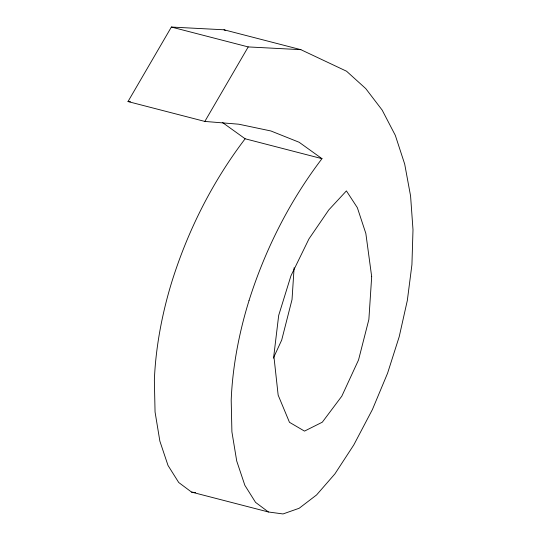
<?xml version="1.0" encoding="UTF-8"?>
<svg xmlns="http://www.w3.org/2000/svg" width="541" height="541" viewBox="0 0 541 541"><rect width="100%" height="100%" fill="white"/><g stroke="black" fill="none" stroke-linecap="round" stroke-linejoin="round"><path stroke-width="0.81" d="M294.115 267.694L292.025 299.579L281.699 340.059L273.333 358.176M249.009 300.634C265.117 249.624 289.53 201.232 321.99 158.662L299.146 142.263L270.892 130.969L238.831 124.214L204.843 121.427L128.001 101.552L171.375 27.05L224.021 29.789L300.87 49.671L346.551 71.216L365.73 88.568L382.156 110.073L395.322 135.372L404.695 164.099L410.585 196.038L412.999 229.749L411.924 264.718L407.339 300.411L399.224 336.644L387.579 373.216L372.424 409.51L353.794 444.925L334.92 473.869L316.573 494.954L299.139 508.276L283.017 513.95L268.417 511.982L191.568 492.1L178.719 482.498L168.014 465.449L159.865 441.131L155.057 411.972L154.361 380.384A163.693 63.696 -75.5 0 1 172.166 280.759C188.261 229.749 212.687 181.357 245.147 138.78L321.99 158.662M204.843 121.427L248.218 46.925L300.87 49.671M128.001 101.552L130.489 101.755M191.568 492.1L195.626 492.648M171.375 27.05L248.218 46.925M224.021 29.789L225.543 30.512M222.297 122.388L245.147 138.78M268.417 511.982L255.562 502.379L244.857 485.324L236.715 461.006L231.906 431.846L231.203 400.266A163.693 63.696 -75.5 0 1 249.016 300.64M371.681 276.661L368.874 319.454L358.548 359.934L341.817 396.168L322.301 422.196L304.509 431.109L289.462 422.298L278.155 395.133L273.834 355.741L278.689 315.389L290.963 275.761L308.972 238.865L328.793 209.908L346.416 190.899L357.344 207.676L365.844 233.469L371.681 276.661"/></g></svg>
